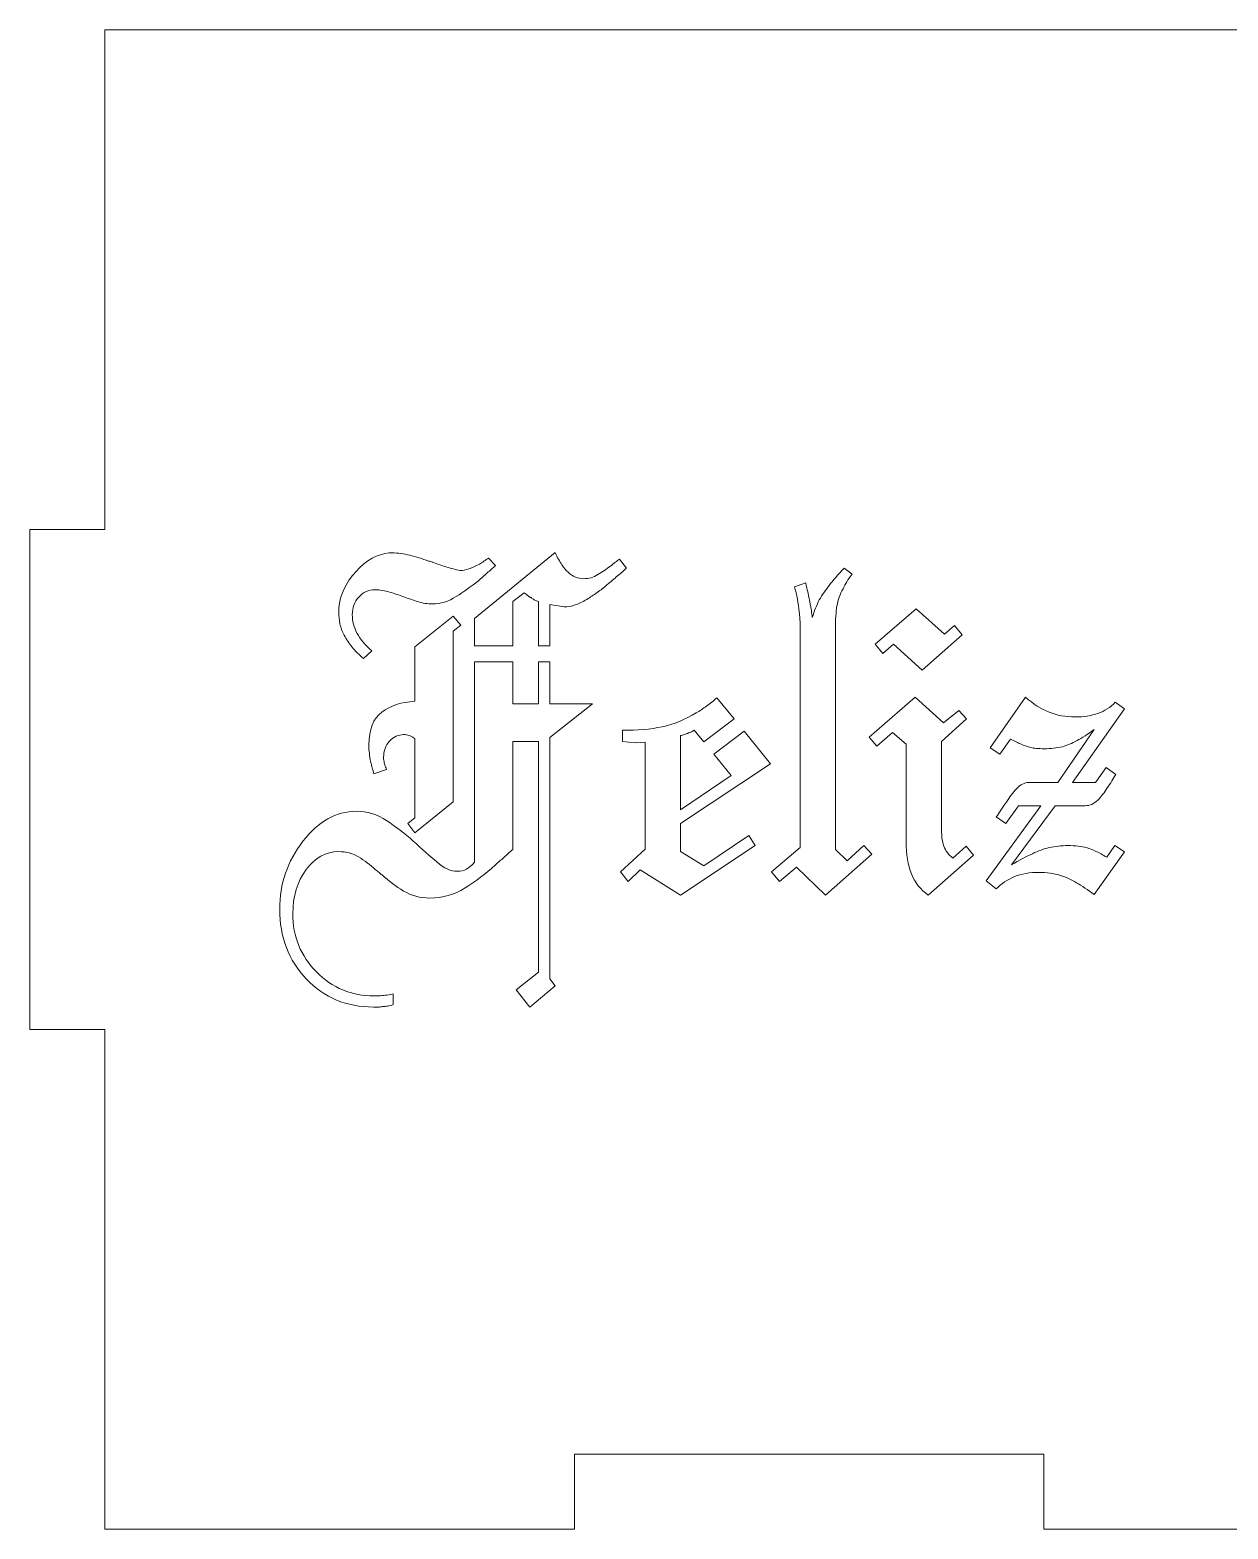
# Model space of a CAD drawing. Header units: centimetres. Extents: x -198 to 198, y -41 to 41.
# Drawn here: x -187.28 to -182.48, y -25.37 to -19.37 of the extents above; entities that cross this region are included whole.
import ezdxf

# ---------------------------------------------------------------- set-up
doc = ezdxf.new("R2010")
doc.units = ezdxf.units.CM
doc.header["$MEASUREMENT"] = 0
doc.layers.add('Camada 1', color=7, linetype='Continuous')

msp = doc.modelspace()

# ---------------------------------------------------------------- linework, layer by layer
at = {"layer": 'Camada 1', "color": 250, "lineweight": 9}
for points, knots in [([(-177.27542, -25.36808), (-177.27542, -25.36808), (-177.27542, -23.36808), (-177.27542, -23.36808), (-177.27542, -23.36808), (-177.27542, -23.36808), (-177.57542, -23.36808), (-177.57542, -23.36808), (-177.57542, -23.36808), (-177.57542, -23.36808), (-177.57542, -21.36808), (-177.57542, -21.36808), (-177.57542, -21.36808), (-177.57542, -21.36808), (-177.27542, -21.36808), (-177.27542, -21.36808), (-177.27542, -21.36808), (-177.27542, -21.36808), (-177.27542, -19.36808), (-177.27542, -19.36808), (-177.27542, -19.36808), (-177.27542, -19.36808), (-186.97542, -19.36808), (-186.97542, -19.36808), (-186.97542, -19.36808), (-186.97542, -19.36808), (-186.97542, -21.36808), (-186.97542, -21.36808), (-186.97542, -21.36808), (-186.97542, -21.36808), (-187.27542, -21.36808), (-187.27542, -21.36808), (-187.27542, -21.36808), (-187.27542, -21.36808), (-187.27542, -23.36808), (-187.27542, -23.36808), (-187.27542, -23.36808), (-187.27542, -23.36808), (-186.97542, -23.36808), (-186.97542, -23.36808), (-186.97542, -23.36808), (-186.97542, -23.36808), (-186.97542, -25.36808), (-186.97542, -25.36808), (-186.97542, -25.36808), (-186.97542, -25.36808), (-185.09542, -25.36808), (-185.09542, -25.36808), (-185.09542, -25.36808), (-185.09542, -25.36808), (-185.09542, -25.06808), (-185.09542, -25.06808), (-185.09542, -25.06808), (-185.09542, -25.06808), (-183.21542, -25.06808), (-183.21542, -25.06808), (-183.21542, -25.06808), (-183.21542, -25.06808), (-183.21542, -25.36808), (-183.21542, -25.36808), (-183.21542, -25.36808), (-183.21542, -25.36808), (-181.33542, -25.36808), (-181.33542, -25.36808), (-181.33542, -25.36808), (-181.33542, -25.36808), (-181.33542, -25.06808), (-181.33542, -25.06808), (-181.33542, -25.06808), (-181.33542, -25.06808), (-179.45542, -25.06808), (-179.45542, -25.06808), (-179.45542, -25.06808), (-179.45542, -25.06808), (-179.45542, -25.36808), (-179.45542, -25.36808), (-179.45542, -25.36808), (-179.45542, -25.36808), (-177.27542, -25.36808), (-177.27542, -25.36808)], [0, 0, 0, 0, 0.047619, 0.047619, 0.047619, 0.047619, 0.0952381, 0.0952381, 0.0952381, 0.0952381, 0.1428571, 0.1428571, 0.1428571, 0.1428571, 0.1904762, 0.1904762, 0.1904762, 0.1904762, 0.2380952, 0.2380952, 0.2380952, 0.2380952, 0.2857143, 0.2857143, 0.2857143, 0.2857143, 0.3333333, 0.3333333, 0.3333333, 0.3333333, 0.3809524, 0.3809524, 0.3809524, 0.3809524, 0.4285714, 0.4285714, 0.4285714, 0.4285714, 0.4761905, 0.4761905, 0.4761905, 0.4761905, 0.5238095, 0.5238095, 0.5238095, 0.5238095, 0.5714286, 0.5714286, 0.5714286, 0.5714286, 0.6190476, 0.6190476, 0.6190476, 0.6190476, 0.6666667, 0.6666667, 0.6666667, 0.6666667, 0.7142857, 0.7142857, 0.7142857, 0.7142857, 0.7619048, 0.7619048, 0.7619048, 0.7619048, 0.8095238, 0.8095238, 0.8095238, 0.8095238, 0.8571429, 0.8571429, 0.8571429, 0.8571429, 0.9047619, 0.9047619, 0.9047619, 0.9047619, 1, 1, 1, 1]), ([(-185.94018, -21.8834), (-185.95768, -21.86859), (-185.97283, -21.85344), (-185.98562, -21.83796), (-185.98562, -21.83796), (-185.9984, -21.82249), (-186.00884, -21.80666), (-186.01691, -21.79051), (-186.01691, -21.79051), (-186.02499, -21.77569), (-186.03071, -21.76055), (-186.03408, -21.74506), (-186.03408, -21.74506), (-186.03744, -21.72959), (-186.03913, -21.71377), (-186.03913, -21.69761), (-186.03913, -21.69761), (-186.03913, -21.69491), (-186.03913, -21.69222), (-186.03913, -21.68954), (-186.03913, -21.68954), (-186.03913, -21.68683), (-186.03913, -21.68414), (-186.03913, -21.68146), (-186.03913, -21.68146), (-186.03374, -21.62894), (-186.01051, -21.58014), (-185.96945, -21.53504), (-185.96945, -21.53504), (-185.92839, -21.48994), (-185.8843, -21.46536), (-185.83718, -21.46132), (-185.83718, -21.46132), (-185.83448, -21.46132), (-185.83214, -21.46132), (-185.83012, -21.46132), (-185.83012, -21.46132), (-185.8281, -21.46132), (-185.8264, -21.46132), (-185.82506, -21.46132), (-185.82506, -21.46132), (-185.80217, -21.46132), (-185.77862, -21.46436), (-185.75439, -21.47042), (-185.75439, -21.47042), (-185.73014, -21.47648), (-185.70525, -21.48422), (-185.67966, -21.49363), (-185.67966, -21.49363), (-185.67697, -21.49363), (-185.67394, -21.49431), (-185.67058, -21.49566), (-185.67058, -21.49566), (-185.66721, -21.49701), (-185.66351, -21.49835), (-185.65947, -21.49969), (-185.65947, -21.49969), (-185.64197, -21.50643), (-185.62412, -21.51249), (-185.60594, -21.51788), (-185.60594, -21.51788), (-185.58777, -21.52326), (-185.56994, -21.52797), (-185.55242, -21.53201), (-185.55242, -21.53201), (-185.543, -21.53201), (-185.53157, -21.52966), (-185.51809, -21.52494), (-185.51809, -21.52494), (-185.50464, -21.52022), (-185.4905, -21.51384), (-185.47569, -21.50577), (-185.47569, -21.50577), (-185.47031, -21.50306), (-185.46425, -21.49937), (-185.45751, -21.49465), (-185.45751, -21.49465), (-185.45078, -21.48994), (-185.44473, -21.48556), (-185.43934, -21.48152), (-185.43934, -21.48152), (-185.43934, -21.48152), (-185.41107, -21.51182), (-185.41107, -21.51182), (-185.41107, -21.51182), (-185.42184, -21.52124), (-185.43294, -21.531), (-185.44439, -21.5411), (-185.44439, -21.5411), (-185.45584, -21.55119), (-185.46761, -21.56163), (-185.47973, -21.5724), (-185.47973, -21.5724), (-185.508, -21.59529), (-185.53763, -21.61649), (-185.56859, -21.63601), (-185.56859, -21.63601), (-185.59955, -21.65553), (-185.63119, -21.66529), (-185.66351, -21.66529), (-185.66351, -21.66529), (-185.6837, -21.66529), (-185.70323, -21.66226), (-185.72207, -21.65621), (-185.72207, -21.65621), (-185.74091, -21.65015), (-185.75976, -21.64376), (-185.77862, -21.63702), (-185.77862, -21.63702), (-185.79747, -21.6303), (-185.81631, -21.6239), (-185.83516, -21.61784), (-185.83516, -21.61784), (-185.85401, -21.61178), (-185.87353, -21.60875), (-185.89372, -21.60875), (-185.89372, -21.60875), (-185.9193, -21.60875), (-185.94085, -21.6185), (-185.95835, -21.63804), (-185.95835, -21.63804), (-185.97585, -21.65755), (-185.9846, -21.68078), (-185.9846, -21.70771), (-185.9846, -21.70771), (-185.9846, -21.73464), (-185.97821, -21.75988), (-185.96542, -21.78344), (-185.96542, -21.78344), (-185.95263, -21.807), (-185.93277, -21.83022), (-185.90585, -21.85311), (-185.90585, -21.85311), (-185.90585, -21.85311), (-185.94018, -21.8834), (-185.94018, -21.8834)], [0, 0, 0, 0, 0.0285714, 0.0285714, 0.0285714, 0.0285714, 0.0571429, 0.0571429, 0.0571429, 0.0571429, 0.0857143, 0.0857143, 0.0857143, 0.0857143, 0.1142857, 0.1142857, 0.1142857, 0.1142857, 0.1428571, 0.1428571, 0.1428571, 0.1428571, 0.1714286, 0.1714286, 0.1714286, 0.1714286, 0.2, 0.2, 0.2, 0.2, 0.2285714, 0.2285714, 0.2285714, 0.2285714, 0.2571429, 0.2571429, 0.2571429, 0.2571429, 0.2857143, 0.2857143, 0.2857143, 0.2857143, 0.3142857, 0.3142857, 0.3142857, 0.3142857, 0.3428571, 0.3428571, 0.3428571, 0.3428571, 0.3714286, 0.3714286, 0.3714286, 0.3714286, 0.4, 0.4, 0.4, 0.4, 0.4285714, 0.4285714, 0.4285714, 0.4285714, 0.4571429, 0.4571429, 0.4571429, 0.4571429, 0.4857143, 0.4857143, 0.4857143, 0.4857143, 0.5142857, 0.5142857, 0.5142857, 0.5142857, 0.5428571, 0.5428571, 0.5428571, 0.5428571, 0.5714286, 0.5714286, 0.5714286, 0.5714286, 0.6, 0.6, 0.6, 0.6, 0.6285714, 0.6285714, 0.6285714, 0.6285714, 0.6571429, 0.6571429, 0.6571429, 0.6571429, 0.6857143, 0.6857143, 0.6857143, 0.6857143, 0.7142857, 0.7142857, 0.7142857, 0.7142857, 0.7428571, 0.7428571, 0.7428571, 0.7428571, 0.7714286, 0.7714286, 0.7714286, 0.7714286, 0.8, 0.8, 0.8, 0.8, 0.8285714, 0.8285714, 0.8285714, 0.8285714, 0.8571429, 0.8571429, 0.8571429, 0.8571429, 0.8857143, 0.8857143, 0.8857143, 0.8857143, 0.9142857, 0.9142857, 0.9142857, 0.9142857, 0.9428571, 0.9428571, 0.9428571, 0.9428571, 1, 1, 1, 1]), ([(-185.49589, -21.83331), (-185.49589, -21.83331), (-185.49589, -21.72387), (-185.49589, -21.72387), (-185.49589, -21.72387), (-185.49589, -21.72387), (-185.17277, -21.45931), (-185.17277, -21.45931), (-185.17277, -21.45931), (-185.16334, -21.4795), (-185.15425, -21.496), (-185.14551, -21.50879), (-185.14551, -21.50879), (-185.13675, -21.52158), (-185.12834, -21.53134), (-185.12026, -21.53807), (-185.12026, -21.53807), (-185.11083, -21.5475), (-185.10107, -21.55423), (-185.09097, -21.55826), (-185.09097, -21.55826), (-185.08087, -21.5623), (-185.06978, -21.56432), (-185.05764, -21.56432), (-185.05764, -21.56432), (-185.03745, -21.56432), (-185.01862, -21.55894), (-185.00111, -21.54817), (-185.00111, -21.54817), (-184.98361, -21.5374), (-184.96677, -21.52595), (-184.95062, -21.51384), (-184.95062, -21.51384), (-184.94389, -21.50845), (-184.93749, -21.50341), (-184.93143, -21.49869), (-184.93143, -21.49869), (-184.92538, -21.49397), (-184.91966, -21.4896), (-184.91427, -21.48556), (-184.91427, -21.48556), (-184.91427, -21.48556), (-184.88599, -21.52192), (-184.88599, -21.52192), (-184.88599, -21.52192), (-184.89676, -21.53134), (-184.90888, -21.54177), (-184.92235, -21.55321), (-184.92235, -21.55321), (-184.93581, -21.56466), (-184.94995, -21.57644), (-184.96475, -21.58856), (-184.96475, -21.58856), (-184.97688, -21.59933), (-184.99001, -21.60976), (-185.00414, -21.61986), (-185.00414, -21.61986), (-185.01828, -21.62996), (-185.03207, -21.63904), (-185.04553, -21.64712), (-185.04553, -21.64712), (-185.0617, -21.65655), (-185.07718, -21.66395), (-185.09199, -21.66933), (-185.09199, -21.66933), (-185.10678, -21.67472), (-185.1216, -21.67742), (-185.13641, -21.67742), (-185.13641, -21.67742), (-185.13641, -21.67742), (-185.19296, -21.66731), (-185.19296, -21.66731), (-185.19296, -21.66731), (-185.19296, -21.66731), (-185.19296, -21.83331), (-185.19296, -21.83331), (-185.19296, -21.83331), (-185.19296, -21.83331), (-185.23941, -21.83331), (-185.23941, -21.83331), (-185.23941, -21.83331), (-185.23941, -21.83331), (-185.23941, -21.65519), (-185.23941, -21.65519), (-185.23941, -21.65519), (-185.24479, -21.65385), (-185.24951, -21.65217), (-185.25355, -21.65015), (-185.25355, -21.65015), (-185.25759, -21.64813), (-185.26163, -21.64577), (-185.26566, -21.64308), (-185.26566, -21.64308), (-185.26701, -21.64173), (-185.26803, -21.64072), (-185.26869, -21.64005), (-185.26869, -21.64005), (-185.26937, -21.63938), (-185.27037, -21.63904), (-185.27172, -21.63904), (-185.27172, -21.63904), (-185.27576, -21.63635), (-185.27946, -21.63366), (-185.28282, -21.63096), (-185.28282, -21.63096), (-185.2862, -21.62828), (-185.29058, -21.6249), (-185.29596, -21.62086), (-185.29596, -21.62086), (-185.29596, -21.62086), (-185.3424, -21.65519), (-185.3424, -21.65519), (-185.3424, -21.65519), (-185.3424, -21.65519), (-185.3424, -21.83331), (-185.3424, -21.83331), (-185.3424, -21.83331), (-185.3424, -21.83331), (-185.49589, -21.83331), (-185.49589, -21.83331)], [0, 0, 0, 0, 0.0322581, 0.0322581, 0.0322581, 0.0322581, 0.0645161, 0.0645161, 0.0645161, 0.0645161, 0.0967742, 0.0967742, 0.0967742, 0.0967742, 0.1290323, 0.1290323, 0.1290323, 0.1290323, 0.1612903, 0.1612903, 0.1612903, 0.1612903, 0.1935484, 0.1935484, 0.1935484, 0.1935484, 0.2258065, 0.2258065, 0.2258065, 0.2258065, 0.2580645, 0.2580645, 0.2580645, 0.2580645, 0.2903226, 0.2903226, 0.2903226, 0.2903226, 0.3225806, 0.3225806, 0.3225806, 0.3225806, 0.3548387, 0.3548387, 0.3548387, 0.3548387, 0.3870968, 0.3870968, 0.3870968, 0.3870968, 0.4193548, 0.4193548, 0.4193548, 0.4193548, 0.4516129, 0.4516129, 0.4516129, 0.4516129, 0.483871, 0.483871, 0.483871, 0.483871, 0.516129, 0.516129, 0.516129, 0.516129, 0.5483871, 0.5483871, 0.5483871, 0.5483871, 0.5806452, 0.5806452, 0.5806452, 0.5806452, 0.6129032, 0.6129032, 0.6129032, 0.6129032, 0.6451613, 0.6451613, 0.6451613, 0.6451613, 0.6774194, 0.6774194, 0.6774194, 0.6774194, 0.7096774, 0.7096774, 0.7096774, 0.7096774, 0.7419355, 0.7419355, 0.7419355, 0.7419355, 0.7741935, 0.7741935, 0.7741935, 0.7741935, 0.8064516, 0.8064516, 0.8064516, 0.8064516, 0.8387097, 0.8387097, 0.8387097, 0.8387097, 0.8709677, 0.8709677, 0.8709677, 0.8709677, 0.9032258, 0.9032258, 0.9032258, 0.9032258, 0.9354839, 0.9354839, 0.9354839, 0.9354839, 1, 1, 1, 1]), ([(-184.27409, -22.77602), (-184.27409, -22.77602), (-184.3064, -22.73765), (-184.3064, -22.73765), (-184.3064, -22.73765), (-184.3064, -22.73765), (-184.19129, -22.64071), (-184.19129, -22.64071), (-184.19129, -22.64071), (-184.19129, -22.64071), (-184.19129, -21.74607), (-184.19129, -21.74607), (-184.19129, -21.74607), (-184.19129, -21.73935), (-184.19163, -21.73161), (-184.1923, -21.72285), (-184.1923, -21.72285), (-184.19298, -21.71411), (-184.19398, -21.70569), (-184.19532, -21.69761), (-184.19532, -21.69761), (-184.19667, -21.68011), (-184.19904, -21.66295), (-184.20239, -21.64611), (-184.20239, -21.64611), (-184.20576, -21.62928), (-184.20947, -21.61279), (-184.21351, -21.59664), (-184.21351, -21.59664), (-184.21351, -21.59664), (-184.16907, -21.58048), (-184.16907, -21.58048), (-184.16907, -21.58048), (-184.16639, -21.59529), (-184.16369, -21.60741), (-184.16099, -21.61683), (-184.16099, -21.61683), (-184.15831, -21.62626), (-184.15629, -21.63567), (-184.15493, -21.64509), (-184.15493, -21.64509), (-184.15359, -21.64914), (-184.15257, -21.65385), (-184.15191, -21.65923), (-184.15191, -21.65923), (-184.15124, -21.66463), (-184.15023, -21.67001), (-184.14888, -21.6754), (-184.14888, -21.6754), (-184.14754, -21.68212), (-184.14652, -21.68886), (-184.14585, -21.69559), (-184.14585, -21.69559), (-184.14517, -21.70231), (-184.14416, -21.71039), (-184.14282, -21.71983), (-184.14282, -21.71983), (-184.13878, -21.70635), (-184.1344, -21.6939), (-184.1297, -21.68246), (-184.1297, -21.68246), (-184.12498, -21.67102), (-184.11993, -21.65991), (-184.11455, -21.64914), (-184.11455, -21.64914), (-184.10377, -21.6303), (-184.09066, -21.6111), (-184.07516, -21.59159), (-184.07516, -21.59159), (-184.05969, -21.57207), (-184.03984, -21.54883), (-184.01559, -21.52192), (-184.01559, -21.52192), (-184.01559, -21.52192), (-183.98328, -21.54615), (-183.98328, -21.54615), (-183.98328, -21.54615), (-183.99136, -21.55691), (-183.99843, -21.56702), (-184.00448, -21.57644), (-184.00448, -21.57644), (-184.01054, -21.58586), (-184.01559, -21.59529), (-184.01962, -21.60471), (-184.01962, -21.60471), (-184.03174, -21.62626), (-184.03984, -21.64914), (-184.04387, -21.67338), (-184.04387, -21.67338), (-184.04791, -21.69761), (-184.04993, -21.7279), (-184.04993, -21.76426), (-184.04993, -21.76426), (-184.04993, -21.76426), (-184.04993, -22.64879), (-184.04993, -22.64879), (-184.04993, -22.64879), (-184.04993, -22.64879), (-184.00347, -22.69322), (-184.00347, -22.69322), (-184.00347, -22.69322), (-184.00347, -22.69322), (-183.93683, -22.63263), (-183.93683, -22.63263), (-183.93683, -22.63263), (-183.93683, -22.63263), (-183.90453, -22.66696), (-183.90453, -22.66696), (-183.90453, -22.66696), (-183.90453, -22.66696), (-184.09032, -22.83054), (-184.09032, -22.83054), (-184.09032, -22.83054), (-184.09032, -22.83054), (-184.20544, -22.71947), (-184.20544, -22.71947), (-184.20544, -22.71947), (-184.20544, -22.71947), (-184.27409, -22.77602), (-184.27409, -22.77602)], [0, 0, 0, 0, 0.0322581, 0.0322581, 0.0322581, 0.0322581, 0.0645161, 0.0645161, 0.0645161, 0.0645161, 0.0967742, 0.0967742, 0.0967742, 0.0967742, 0.1290323, 0.1290323, 0.1290323, 0.1290323, 0.1612903, 0.1612903, 0.1612903, 0.1612903, 0.1935484, 0.1935484, 0.1935484, 0.1935484, 0.2258065, 0.2258065, 0.2258065, 0.2258065, 0.2580645, 0.2580645, 0.2580645, 0.2580645, 0.2903226, 0.2903226, 0.2903226, 0.2903226, 0.3225806, 0.3225806, 0.3225806, 0.3225806, 0.3548387, 0.3548387, 0.3548387, 0.3548387, 0.3870968, 0.3870968, 0.3870968, 0.3870968, 0.4193548, 0.4193548, 0.4193548, 0.4193548, 0.4516129, 0.4516129, 0.4516129, 0.4516129, 0.483871, 0.483871, 0.483871, 0.483871, 0.516129, 0.516129, 0.516129, 0.516129, 0.5483871, 0.5483871, 0.5483871, 0.5483871, 0.5806452, 0.5806452, 0.5806452, 0.5806452, 0.6129032, 0.6129032, 0.6129032, 0.6129032, 0.6451613, 0.6451613, 0.6451613, 0.6451613, 0.6774194, 0.6774194, 0.6774194, 0.6774194, 0.7096774, 0.7096774, 0.7096774, 0.7096774, 0.7419355, 0.7419355, 0.7419355, 0.7419355, 0.7741935, 0.7741935, 0.7741935, 0.7741935, 0.8064516, 0.8064516, 0.8064516, 0.8064516, 0.8387097, 0.8387097, 0.8387097, 0.8387097, 0.8709677, 0.8709677, 0.8709677, 0.8709677, 0.9032258, 0.9032258, 0.9032258, 0.9032258, 0.9354839, 0.9354839, 0.9354839, 0.9354839, 1, 1, 1, 1]), ([(-185.76247, -22.54378), (-185.76247, -22.54378), (-185.73419, -22.52157), (-185.73419, -22.52157), (-185.73419, -22.52157), (-185.73419, -22.52157), (-185.73419, -22.20451), (-185.73419, -22.20451), (-185.73419, -22.20451), (-185.73823, -22.20181), (-185.74193, -22.19945), (-185.74529, -22.19743), (-185.74529, -22.19743), (-185.74865, -22.19541), (-185.75237, -22.19373), (-185.75641, -22.19239), (-185.75641, -22.19239), (-185.76044, -22.19103), (-185.76414, -22.19003), (-185.7675, -22.18935), (-185.7675, -22.18935), (-185.77088, -22.18868), (-185.77458, -22.18835), (-185.77862, -22.18835), (-185.77862, -22.18835), (-185.80015, -22.18835), (-185.819, -22.19709), (-185.83516, -22.2146), (-185.83516, -22.2146), (-185.85131, -22.2321), (-185.85939, -22.25365), (-185.85939, -22.27923), (-185.85939, -22.27923), (-185.85939, -22.28192), (-185.85939, -22.28461), (-185.85939, -22.2873), (-185.85939, -22.2873), (-185.85939, -22.28999), (-185.85873, -22.2927), (-185.85737, -22.29538), (-185.85737, -22.29538), (-185.85737, -22.29942), (-185.85637, -22.30413), (-185.85435, -22.30952), (-185.85435, -22.30952), (-185.85233, -22.3149), (-185.84997, -22.32096), (-185.84728, -22.32769), (-185.84728, -22.32769), (-185.84728, -22.32769), (-185.89776, -22.34587), (-185.89776, -22.34587), (-185.89776, -22.34587), (-185.90315, -22.32837), (-185.90753, -22.31289), (-185.9109, -22.29942), (-185.9109, -22.29942), (-185.91426, -22.28596), (-185.91595, -22.27317), (-185.91595, -22.26105), (-185.91595, -22.26105), (-185.91729, -22.25567), (-185.91797, -22.25027), (-185.91797, -22.24489), (-185.91797, -22.24489), (-185.91797, -22.23951), (-185.91797, -22.23412), (-185.91797, -22.22874), (-185.91797, -22.22874), (-185.91797, -22.16814), (-185.90079, -22.12474), (-185.86647, -22.09848), (-185.86647, -22.09848), (-185.83214, -22.07222), (-185.78804, -22.05775), (-185.73419, -22.05506), (-185.73419, -22.05506), (-185.73419, -22.05506), (-185.73419, -21.83694), (-185.73419, -21.83694), (-185.73419, -21.83694), (-185.73419, -21.83694), (-185.58071, -21.71377), (-185.58071, -21.71377), (-185.58071, -21.71377), (-185.58071, -21.71377), (-185.5504, -21.75011), (-185.5504, -21.75011), (-185.5504, -21.75011), (-185.5504, -21.75011), (-185.58071, -21.77435), (-185.58071, -21.77435), (-185.58071, -21.77435), (-185.58071, -21.77435), (-185.58071, -22.45694), (-185.58071, -22.45694), (-185.58071, -22.45694), (-185.58071, -22.45694), (-185.73419, -22.58215), (-185.73419, -22.58215), (-185.73419, -22.58215), (-185.73419, -22.58215), (-185.76247, -22.54378), (-185.76247, -22.54378)], [0, 0, 0, 0, 0.037037, 0.037037, 0.037037, 0.037037, 0.0740741, 0.0740741, 0.0740741, 0.0740741, 0.1111111, 0.1111111, 0.1111111, 0.1111111, 0.1481481, 0.1481481, 0.1481481, 0.1481481, 0.1851852, 0.1851852, 0.1851852, 0.1851852, 0.2222222, 0.2222222, 0.2222222, 0.2222222, 0.2592593, 0.2592593, 0.2592593, 0.2592593, 0.2962963, 0.2962963, 0.2962963, 0.2962963, 0.3333333, 0.3333333, 0.3333333, 0.3333333, 0.3703704, 0.3703704, 0.3703704, 0.3703704, 0.4074074, 0.4074074, 0.4074074, 0.4074074, 0.4444444, 0.4444444, 0.4444444, 0.4444444, 0.4814815, 0.4814815, 0.4814815, 0.4814815, 0.5185185, 0.5185185, 0.5185185, 0.5185185, 0.5555556, 0.5555556, 0.5555556, 0.5555556, 0.5925926, 0.5925926, 0.5925926, 0.5925926, 0.6296296, 0.6296296, 0.6296296, 0.6296296, 0.6666667, 0.6666667, 0.6666667, 0.6666667, 0.7037037, 0.7037037, 0.7037037, 0.7037037, 0.7407407, 0.7407407, 0.7407407, 0.7407407, 0.7777778, 0.7777778, 0.7777778, 0.7777778, 0.8148148, 0.8148148, 0.8148148, 0.8148148, 0.8518519, 0.8518519, 0.8518519, 0.8518519, 0.8888889, 0.8888889, 0.8888889, 0.8888889, 0.9259259, 0.9259259, 0.9259259, 0.9259259, 1, 1, 1, 1]), ([(-183.70258, -21.92985), (-183.70258, -21.92985), (-183.81768, -21.82685), (-183.81768, -21.82685), (-183.81768, -21.82685), (-183.81768, -21.82685), (-183.86008, -21.86321), (-183.86008, -21.86321), (-183.86008, -21.86321), (-183.86008, -21.86321), (-183.89039, -21.82685), (-183.89039, -21.82685), (-183.89039, -21.82685), (-183.89039, -21.82685), (-183.72681, -21.6855), (-183.72681, -21.6855), (-183.72681, -21.6855), (-183.72681, -21.6855), (-183.61371, -21.78647), (-183.61371, -21.78647), (-183.61371, -21.78647), (-183.61371, -21.78647), (-183.57333, -21.75213), (-183.57333, -21.75213), (-183.57333, -21.75213), (-183.57333, -21.75213), (-183.54303, -21.78848), (-183.54303, -21.78848), (-183.54303, -21.78848), (-183.54303, -21.78848), (-183.70258, -21.92985), (-183.70258, -21.92985)], [0, 0, 0, 0, 0.1111111, 0.1111111, 0.1111111, 0.1111111, 0.2222222, 0.2222222, 0.2222222, 0.2222222, 0.3333333, 0.3333333, 0.3333333, 0.3333333, 0.4444444, 0.4444444, 0.4444444, 0.4444444, 0.5555556, 0.5555556, 0.5555556, 0.5555556, 0.6666667, 0.6666667, 0.6666667, 0.6666667, 0.7777778, 0.7777778, 0.7777778, 0.7777778, 1, 1, 1, 1]), ([(-185.82103, -23.26877), (-185.8291, -23.27147), (-185.8365, -23.27349), (-185.84324, -23.27484), (-185.84324, -23.27484), (-185.84997, -23.27618), (-185.85671, -23.27686), (-185.86343, -23.27686), (-185.86343, -23.27686), (-185.86882, -23.2782), (-185.87454, -23.27888), (-185.8806, -23.27888), (-185.8806, -23.27888), (-185.88666, -23.27888), (-185.89306, -23.27888), (-185.89978, -23.27888), (-185.89978, -23.27888), (-186.00749, -23.27888), (-186.09702, -23.24151), (-186.16838, -23.16679), (-186.16838, -23.16679), (-186.23973, -23.09206), (-186.27542, -22.99884), (-186.27542, -22.88709), (-186.27542, -22.88709), (-186.27542, -22.78612), (-186.24445, -22.69557), (-186.18252, -22.61547), (-186.18252, -22.61547), (-186.12057, -22.53536), (-186.04922, -22.49531), (-185.96845, -22.49531), (-185.96845, -22.49531), (-185.92536, -22.49531), (-185.88498, -22.50776), (-185.84728, -22.53267), (-185.84728, -22.53267), (-185.80959, -22.55757), (-185.7739, -22.58484), (-185.74025, -22.61446), (-185.74025, -22.61446), (-185.70659, -22.64543), (-185.67528, -22.67336), (-185.64634, -22.69827), (-185.64634, -22.69827), (-185.6174, -22.72318), (-185.59013, -22.73563), (-185.56454, -22.73563), (-185.56454, -22.73563), (-185.55108, -22.73563), (-185.53863, -22.7326), (-185.52719, -22.72654), (-185.52719, -22.72654), (-185.51574, -22.72048), (-185.5053, -22.7114), (-185.49589, -22.69928), (-185.49589, -22.69928), (-185.49589, -22.69928), (-185.49589, -21.89708), (-185.49589, -21.89708), (-185.49589, -21.89708), (-185.49589, -21.89708), (-185.3424, -21.89708), (-185.3424, -21.89708), (-185.3424, -21.89708), (-185.3424, -21.89708), (-185.3424, -22.06515), (-185.3424, -22.06515), (-185.3424, -22.06515), (-185.3424, -22.06515), (-185.23941, -22.06515), (-185.23941, -22.06515), (-185.23941, -22.06515), (-185.23941, -22.06515), (-185.23941, -21.89708), (-185.23941, -21.89708), (-185.23941, -21.89708), (-185.23941, -21.89708), (-185.19296, -21.89708), (-185.19296, -21.89708), (-185.19296, -21.89708), (-185.19296, -21.89708), (-185.19296, -22.06515), (-185.19296, -22.06515), (-185.19296, -22.06515), (-185.19296, -22.06515), (-185.02332, -22.06515), (-185.02332, -22.06515), (-185.02332, -22.06515), (-185.02332, -22.06515), (-185.19296, -22.20047), (-185.19296, -22.20047), (-185.19296, -22.20047), (-185.19296, -22.20047), (-185.19296, -23.16577), (-185.19296, -23.16577), (-185.19296, -23.16577), (-185.19296, -23.16577), (-185.17277, -23.19406), (-185.17277, -23.19406), (-185.17277, -23.19406), (-185.17277, -23.19406), (-185.27374, -23.27888), (-185.27374, -23.27888), (-185.27374, -23.27888), (-185.27374, -23.27888), (-185.32827, -23.21022), (-185.32827, -23.21022), (-185.32827, -23.21022), (-185.32827, -23.21022), (-185.23941, -23.13952), (-185.23941, -23.13952), (-185.23941, -23.13952), (-185.23941, -23.13952), (-185.23941, -22.21662), (-185.23941, -22.21662), (-185.23941, -22.21662), (-185.23941, -22.21662), (-185.3424, -22.21662), (-185.3424, -22.21662), (-185.3424, -22.21662), (-185.3424, -22.21662), (-185.3424, -22.64879), (-185.3424, -22.64879), (-185.3424, -22.64879), (-185.35452, -22.65956), (-185.36629, -22.66999), (-185.37775, -22.6801), (-185.37775, -22.6801), (-185.38918, -22.69019), (-185.40097, -22.70062), (-185.41309, -22.7114), (-185.41309, -22.7114), (-185.45078, -22.74505), (-185.49084, -22.77534), (-185.53325, -22.80227), (-185.53325, -22.80227), (-185.57565, -22.8292), (-185.62244, -22.84265), (-185.6736, -22.84265), (-185.6736, -22.84265), (-185.71399, -22.84265), (-185.74933, -22.83324), (-185.77962, -22.81439), (-185.77962, -22.81439), (-185.80991, -22.79555), (-185.83852, -22.774), (-185.86545, -22.74976), (-185.86545, -22.74976), (-185.86948, -22.74707), (-185.87353, -22.74404), (-185.87756, -22.74067), (-185.87756, -22.74067), (-185.8816, -22.73732), (-185.88632, -22.73361), (-185.8917, -22.72957), (-185.8917, -22.72957), (-185.91325, -22.70938), (-185.9358, -22.69221), (-185.95936, -22.67807), (-185.95936, -22.67807), (-185.98292, -22.66394), (-186.00951, -22.65686), (-186.03913, -22.65686), (-186.03913, -22.65686), (-186.09029, -22.65686), (-186.13371, -22.68077), (-186.16939, -22.72856), (-186.16939, -22.72856), (-186.20507, -22.77635), (-186.2229, -22.83526), (-186.2229, -22.90526), (-186.2229, -22.90526), (-186.2229, -22.99682), (-186.19127, -23.07457), (-186.12799, -23.13852), (-186.12799, -23.13852), (-186.06471, -23.20246), (-185.98797, -23.23445), (-185.89776, -23.23445), (-185.89776, -23.23445), (-185.89507, -23.23445), (-185.89204, -23.23445), (-185.88868, -23.23445), (-185.88868, -23.23445), (-185.88532, -23.23445), (-185.88228, -23.23445), (-185.87959, -23.23445), (-185.87959, -23.23445), (-185.87151, -23.23309), (-185.86277, -23.23208), (-185.85333, -23.23141), (-185.85333, -23.23141), (-185.84391, -23.23074), (-185.83314, -23.22905), (-185.82103, -23.22637), (-185.82103, -23.22637), (-185.82103, -23.22637), (-185.82103, -23.26877), (-185.82103, -23.26877)], [0, 0, 0, 0, 0.0196078, 0.0196078, 0.0196078, 0.0196078, 0.0392157, 0.0392157, 0.0392157, 0.0392157, 0.0588235, 0.0588235, 0.0588235, 0.0588235, 0.0784314, 0.0784314, 0.0784314, 0.0784314, 0.0980392, 0.0980392, 0.0980392, 0.0980392, 0.1176471, 0.1176471, 0.1176471, 0.1176471, 0.1372549, 0.1372549, 0.1372549, 0.1372549, 0.1568627, 0.1568627, 0.1568627, 0.1568627, 0.1764706, 0.1764706, 0.1764706, 0.1764706, 0.1960784, 0.1960784, 0.1960784, 0.1960784, 0.2156863, 0.2156863, 0.2156863, 0.2156863, 0.2352941, 0.2352941, 0.2352941, 0.2352941, 0.254902, 0.254902, 0.254902, 0.254902, 0.2745098, 0.2745098, 0.2745098, 0.2745098, 0.2941176, 0.2941176, 0.2941176, 0.2941176, 0.3137255, 0.3137255, 0.3137255, 0.3137255, 0.3333333, 0.3333333, 0.3333333, 0.3333333, 0.3529412, 0.3529412, 0.3529412, 0.3529412, 0.372549, 0.372549, 0.372549, 0.372549, 0.3921569, 0.3921569, 0.3921569, 0.3921569, 0.4117647, 0.4117647, 0.4117647, 0.4117647, 0.4313725, 0.4313725, 0.4313725, 0.4313725, 0.4509804, 0.4509804, 0.4509804, 0.4509804, 0.4705882, 0.4705882, 0.4705882, 0.4705882, 0.4901961, 0.4901961, 0.4901961, 0.4901961, 0.5098039, 0.5098039, 0.5098039, 0.5098039, 0.5294118, 0.5294118, 0.5294118, 0.5294118, 0.5490196, 0.5490196, 0.5490196, 0.5490196, 0.5686275, 0.5686275, 0.5686275, 0.5686275, 0.5882353, 0.5882353, 0.5882353, 0.5882353, 0.6078431, 0.6078431, 0.6078431, 0.6078431, 0.627451, 0.627451, 0.627451, 0.627451, 0.6470588, 0.6470588, 0.6470588, 0.6470588, 0.6666667, 0.6666667, 0.6666667, 0.6666667, 0.6862745, 0.6862745, 0.6862745, 0.6862745, 0.7058824, 0.7058824, 0.7058824, 0.7058824, 0.7254902, 0.7254902, 0.7254902, 0.7254902, 0.745098, 0.745098, 0.745098, 0.745098, 0.7647059, 0.7647059, 0.7647059, 0.7647059, 0.7843137, 0.7843137, 0.7843137, 0.7843137, 0.8039216, 0.8039216, 0.8039216, 0.8039216, 0.8235294, 0.8235294, 0.8235294, 0.8235294, 0.8431373, 0.8431373, 0.8431373, 0.8431373, 0.8627451, 0.8627451, 0.8627451, 0.8627451, 0.8823529, 0.8823529, 0.8823529, 0.8823529, 0.9019608, 0.9019608, 0.9019608, 0.9019608, 0.9215686, 0.9215686, 0.9215686, 0.9215686, 0.9411765, 0.9411765, 0.9411765, 0.9411765, 0.9607843, 0.9607843, 0.9607843, 0.9607843, 1, 1, 1, 1]), ([(-184.87993, -22.77602), (-184.87993, -22.77602), (-184.91022, -22.73765), (-184.91022, -22.73765), (-184.91022, -22.73765), (-184.91022, -22.73765), (-184.81127, -22.64677), (-184.81127, -22.64677), (-184.81127, -22.64677), (-184.81127, -22.64677), (-184.81127, -22.21864), (-184.81127, -22.21864), (-184.81127, -22.21864), (-184.81127, -22.21864), (-184.85166, -22.22066), (-184.85166, -22.22066), (-184.85166, -22.22066), (-184.85166, -22.22066), (-184.90214, -22.21662), (-184.90214, -22.21662), (-184.90214, -22.21662), (-184.90214, -22.21662), (-184.90214, -22.17016), (-184.90214, -22.17016), (-184.90214, -22.17016), (-184.8429, -22.17152), (-184.79006, -22.16714), (-184.74362, -22.15704), (-184.74362, -22.15704), (-184.69717, -22.14695), (-184.65173, -22.12843), (-184.6073, -22.10151), (-184.6073, -22.10151), (-184.59383, -22.09343), (-184.58004, -22.08434), (-184.5659, -22.07424), (-184.5659, -22.07424), (-184.55177, -22.06414), (-184.53797, -22.05304), (-184.5245, -22.04093), (-184.5245, -22.04093), (-184.5245, -22.04093), (-184.45608, -22.12549), (-184.45608, -22.12549), (-184.45608, -22.12549), (-184.45608, -22.12549), (-184.57709, -22.21737), (-184.57709, -22.21737), (-184.57709, -22.21737), (-184.57709, -22.21737), (-184.61538, -22.17016), (-184.61538, -22.17016), (-184.61538, -22.17016), (-184.62076, -22.1742), (-184.62548, -22.1769), (-184.62952, -22.17826), (-184.62952, -22.17826), (-184.63356, -22.17959), (-184.63692, -22.18094), (-184.63961, -22.18229), (-184.63961, -22.18229), (-184.64095, -22.18229), (-184.64198, -22.18262), (-184.64264, -22.1833), (-184.64264, -22.1833), (-184.64332, -22.18397), (-184.64433, -22.18431), (-184.64567, -22.18431), (-184.64567, -22.18431), (-184.64837, -22.18565), (-184.65173, -22.187), (-184.65577, -22.18835), (-184.65577, -22.18835), (-184.65981, -22.18969), (-184.66452, -22.19103), (-184.66991, -22.19239), (-184.66991, -22.19239), (-184.66991, -22.19239), (-184.66991, -22.48925), (-184.66991, -22.48925), (-184.66991, -22.48925), (-184.66991, -22.48925), (-184.46796, -22.35193), (-184.46796, -22.35193), (-184.46796, -22.35193), (-184.46796, -22.35193), (-184.53691, -22.26691), (-184.53691, -22.26691), (-184.53691, -22.26691), (-184.53691, -22.26691), (-184.41595, -22.17507), (-184.41595, -22.17507), (-184.41595, -22.17507), (-184.41595, -22.17507), (-184.31043, -22.30548), (-184.31043, -22.30548), (-184.31043, -22.30548), (-184.31043, -22.30548), (-184.66991, -22.54378), (-184.66991, -22.54378), (-184.66991, -22.54378), (-184.66991, -22.54378), (-184.66991, -22.65686), (-184.66991, -22.65686), (-184.66991, -22.65686), (-184.66991, -22.65686), (-184.577, -22.71342), (-184.577, -22.71342), (-184.577, -22.71342), (-184.577, -22.71342), (-184.39726, -22.59224), (-184.39726, -22.59224), (-184.39726, -22.59224), (-184.39726, -22.59224), (-184.37101, -22.63263), (-184.37101, -22.63263), (-184.37101, -22.63263), (-184.37101, -22.63263), (-184.66991, -22.83054), (-184.66991, -22.83054), (-184.66991, -22.83054), (-184.66991, -22.83054), (-184.83147, -22.72957), (-184.83147, -22.72957), (-184.83147, -22.72957), (-184.83147, -22.72957), (-184.87993, -22.77602), (-184.87993, -22.77602)], [0, 0, 0, 0, 0.030303, 0.030303, 0.030303, 0.030303, 0.0606061, 0.0606061, 0.0606061, 0.0606061, 0.0909091, 0.0909091, 0.0909091, 0.0909091, 0.1212121, 0.1212121, 0.1212121, 0.1212121, 0.1515152, 0.1515152, 0.1515152, 0.1515152, 0.1818182, 0.1818182, 0.1818182, 0.1818182, 0.2121212, 0.2121212, 0.2121212, 0.2121212, 0.2424242, 0.2424242, 0.2424242, 0.2424242, 0.2727273, 0.2727273, 0.2727273, 0.2727273, 0.3030303, 0.3030303, 0.3030303, 0.3030303, 0.3333333, 0.3333333, 0.3333333, 0.3333333, 0.3636364, 0.3636364, 0.3636364, 0.3636364, 0.3939394, 0.3939394, 0.3939394, 0.3939394, 0.4242424, 0.4242424, 0.4242424, 0.4242424, 0.4545455, 0.4545455, 0.4545455, 0.4545455, 0.4848485, 0.4848485, 0.4848485, 0.4848485, 0.5151515, 0.5151515, 0.5151515, 0.5151515, 0.5454545, 0.5454545, 0.5454545, 0.5454545, 0.5757576, 0.5757576, 0.5757576, 0.5757576, 0.6060606, 0.6060606, 0.6060606, 0.6060606, 0.6363636, 0.6363636, 0.6363636, 0.6363636, 0.6666667, 0.6666667, 0.6666667, 0.6666667, 0.6969697, 0.6969697, 0.6969697, 0.6969697, 0.7272727, 0.7272727, 0.7272727, 0.7272727, 0.7575758, 0.7575758, 0.7575758, 0.7575758, 0.7878788, 0.7878788, 0.7878788, 0.7878788, 0.8181818, 0.8181818, 0.8181818, 0.8181818, 0.8484848, 0.8484848, 0.8484848, 0.8484848, 0.8787879, 0.8787879, 0.8787879, 0.8787879, 0.9090909, 0.9090909, 0.9090909, 0.9090909, 0.9393939, 0.9393939, 0.9393939, 0.9393939, 1, 1, 1, 1]), ([(-183.67833, -22.83054), (-183.7093, -22.809), (-183.73185, -22.78073), (-183.74599, -22.74572), (-183.74599, -22.74572), (-183.76012, -22.71072), (-183.76719, -22.66764), (-183.76719, -22.61648), (-183.76719, -22.61648), (-183.76719, -22.61648), (-183.76719, -22.22672), (-183.76719, -22.22672), (-183.76719, -22.22672), (-183.76719, -22.22672), (-183.82172, -22.18027), (-183.82172, -22.18027), (-183.82172, -22.18027), (-183.82172, -22.18027), (-183.88433, -22.2348), (-183.88433, -22.2348), (-183.88433, -22.2348), (-183.88433, -22.2348), (-183.91462, -22.19845), (-183.91462, -22.19845), (-183.91462, -22.19845), (-183.91462, -22.19845), (-183.73085, -22.0389), (-183.73085, -22.0389), (-183.73085, -22.0389), (-183.73085, -22.0389), (-183.61775, -22.1419), (-183.61775, -22.1419), (-183.61775, -22.1419), (-183.61775, -22.1419), (-183.55515, -22.09141), (-183.55515, -22.09141), (-183.55515, -22.09141), (-183.55515, -22.09141), (-183.52484, -22.12574), (-183.52484, -22.12574), (-183.52484, -22.12574), (-183.52484, -22.12574), (-183.62583, -22.21662), (-183.62583, -22.21662), (-183.62583, -22.21662), (-183.62583, -22.21662), (-183.62583, -22.55186), (-183.62583, -22.55186), (-183.62583, -22.55186), (-183.62583, -22.58821), (-183.62247, -22.6158), (-183.61573, -22.63465), (-183.61573, -22.63465), (-183.60899, -22.65351), (-183.59688, -22.66966), (-183.57938, -22.68313), (-183.57938, -22.68313), (-183.57938, -22.68313), (-183.52688, -22.63465), (-183.52688, -22.63465), (-183.52688, -22.63465), (-183.52688, -22.63465), (-183.49658, -22.671), (-183.49658, -22.671), (-183.49658, -22.671), (-183.49658, -22.671), (-183.67833, -22.83054), (-183.67833, -22.83054)], [0, 0, 0, 0, 0.0555556, 0.0555556, 0.0555556, 0.0555556, 0.1111111, 0.1111111, 0.1111111, 0.1111111, 0.1666667, 0.1666667, 0.1666667, 0.1666667, 0.2222222, 0.2222222, 0.2222222, 0.2222222, 0.2777778, 0.2777778, 0.2777778, 0.2777778, 0.3333333, 0.3333333, 0.3333333, 0.3333333, 0.3888889, 0.3888889, 0.3888889, 0.3888889, 0.4444444, 0.4444444, 0.4444444, 0.4444444, 0.5, 0.5, 0.5, 0.5, 0.5555556, 0.5555556, 0.5555556, 0.5555556, 0.6111111, 0.6111111, 0.6111111, 0.6111111, 0.6666667, 0.6666667, 0.6666667, 0.6666667, 0.7222222, 0.7222222, 0.7222222, 0.7222222, 0.7777778, 0.7777778, 0.7777778, 0.7777778, 0.8333333, 0.8333333, 0.8333333, 0.8333333, 0.8888889, 0.8888889, 0.8888889, 0.8888889, 1, 1, 1, 1]), ([(-183.40571, -22.80631), (-183.40571, -22.80631), (-183.4461, -22.774), (-183.4461, -22.774), (-183.4461, -22.774), (-183.4461, -22.774), (-183.22799, -22.47309), (-183.22799, -22.47309), (-183.22799, -22.47309), (-183.22799, -22.47309), (-183.31684, -22.47309), (-183.31684, -22.47309), (-183.31684, -22.47309), (-183.31684, -22.47309), (-183.36734, -22.54378), (-183.36734, -22.54378), (-183.36734, -22.54378), (-183.36734, -22.54378), (-183.40571, -22.51753), (-183.40571, -22.51753), (-183.40571, -22.51753), (-183.40033, -22.51079), (-183.39425, -22.50204), (-183.38753, -22.49127), (-183.38753, -22.49127), (-183.3808, -22.4805), (-183.3734, -22.46973), (-183.36532, -22.45895), (-183.36532, -22.45895), (-183.35321, -22.43876), (-183.33939, -22.42059), (-183.32392, -22.40443), (-183.32392, -22.40443), (-183.30842, -22.38828), (-183.29261, -22.3802), (-183.27646, -22.3802), (-183.27646, -22.3802), (-183.27646, -22.3802), (-183.15932, -22.3802), (-183.15932, -22.3802), (-183.15932, -22.3802), (-183.15932, -22.3802), (-183.01393, -22.16814), (-183.01393, -22.16814), (-183.01393, -22.16814), (-183.0395, -22.187), (-183.06239, -22.20181), (-183.08258, -22.21258), (-183.08258, -22.21258), (-183.10278, -22.22334), (-183.12231, -22.23143), (-183.14114, -22.23682), (-183.14114, -22.23682), (-183.15326, -22.23951), (-183.16505, -22.24153), (-183.17649, -22.24287), (-183.17649, -22.24287), (-183.18793, -22.24422), (-183.20039, -22.24489), (-183.21386, -22.24489), (-183.21386, -22.24489), (-183.22462, -22.24489), (-183.23473, -22.24456), (-183.24415, -22.24388), (-183.24415, -22.24388), (-183.25357, -22.24321), (-183.263, -22.24153), (-183.27242, -22.23883), (-183.27242, -22.23883), (-183.28319, -22.23614), (-183.29463, -22.2321), (-183.30674, -22.22672), (-183.30674, -22.22672), (-183.31886, -22.22132), (-183.33299, -22.2146), (-183.34917, -22.20652), (-183.34917, -22.20652), (-183.34917, -22.20652), (-183.39157, -22.26711), (-183.39157, -22.26711), (-183.39157, -22.26711), (-183.39157, -22.26711), (-183.42994, -22.24085), (-183.42994, -22.24085), (-183.42994, -22.24085), (-183.42994, -22.24085), (-183.28857, -22.0389), (-183.28857, -22.0389), (-183.28857, -22.0389), (-183.25761, -22.06584), (-183.22631, -22.08569), (-183.19467, -22.09848), (-183.19467, -22.09848), (-183.16304, -22.11126), (-183.12837, -22.11766), (-183.09066, -22.11766), (-183.09066, -22.11766), (-183.05566, -22.11766), (-183.02503, -22.11294), (-182.99877, -22.10353), (-182.99877, -22.10353), (-182.97252, -22.09411), (-182.94929, -22.07929), (-182.9291, -22.0591), (-182.9291, -22.0591), (-182.9291, -22.0591), (-182.89276, -22.08535), (-182.89276, -22.08535), (-182.89276, -22.08535), (-182.89276, -22.08535), (-183.10076, -22.3802), (-183.10076, -22.3802), (-183.10076, -22.3802), (-183.10076, -22.3802), (-183.00787, -22.3802), (-183.00787, -22.3802), (-183.00787, -22.3802), (-183.00787, -22.3802), (-182.96545, -22.31961), (-182.96545, -22.31961), (-182.96545, -22.31961), (-182.96545, -22.31961), (-182.92709, -22.34789), (-182.92709, -22.34789), (-182.92709, -22.34789), (-182.93246, -22.35597), (-182.93786, -22.36471), (-182.94324, -22.3738), (-182.94324, -22.3738), (-182.94862, -22.38322), (-182.95469, -22.39231), (-182.96142, -22.4014), (-182.96142, -22.4014), (-182.97218, -22.41957), (-182.98498, -22.43607), (-182.99978, -22.45088), (-182.99978, -22.45088), (-183.0146, -22.46569), (-183.03142, -22.47309), (-183.05027, -22.47309), (-183.05027, -22.47309), (-183.05027, -22.47309), (-183.16942, -22.47309), (-183.16942, -22.47309), (-183.16942, -22.47309), (-183.16942, -22.47309), (-183.34513, -22.70938), (-183.34513, -22.70938), (-183.34513, -22.70938), (-183.3128, -22.69087), (-183.28487, -22.67639), (-183.26132, -22.66494), (-183.26132, -22.66494), (-183.23776, -22.65384), (-183.2152, -22.64576), (-183.19367, -22.64037), (-183.19367, -22.64037), (-183.18155, -22.63803), (-183.16942, -22.636), (-183.1573, -22.63465), (-183.1573, -22.63465), (-183.14519, -22.63331), (-183.13241, -22.63263), (-183.11894, -22.63263), (-183.11894, -22.63263), (-183.10412, -22.63263), (-183.09066, -22.63331), (-183.07855, -22.63465), (-183.07855, -22.63465), (-183.06643, -22.636), (-183.05498, -22.63803), (-183.04422, -22.64071), (-183.04422, -22.64071), (-183.0321, -22.64475), (-183.01965, -22.6498), (-183.00685, -22.65586), (-183.00685, -22.65586), (-182.99407, -22.66191), (-182.97959, -22.66966), (-182.96344, -22.67907), (-182.96344, -22.67907), (-182.96344, -22.67907), (-182.93112, -22.63263), (-182.93112, -22.63263), (-182.93112, -22.63263), (-182.93112, -22.63263), (-182.89276, -22.65822), (-182.89276, -22.65822), (-182.89276, -22.65822), (-182.89276, -22.65822), (-183.01393, -22.82852), (-183.01393, -22.82852), (-183.01393, -22.82852), (-183.0395, -22.80968), (-183.06305, -22.79385), (-183.0846, -22.78107), (-183.0846, -22.78107), (-183.10614, -22.76828), (-183.12769, -22.75852), (-183.14922, -22.75178), (-183.14922, -22.75178), (-183.1627, -22.74775), (-183.17649, -22.74471), (-183.19063, -22.74269), (-183.19063, -22.74269), (-183.20477, -22.74067), (-183.21924, -22.73967), (-183.23405, -22.73967), (-183.23405, -22.73967), (-183.27174, -22.73967), (-183.30473, -22.74539), (-183.33299, -22.75683), (-183.33299, -22.75683), (-183.36128, -22.76828), (-183.38551, -22.78477), (-183.40571, -22.80631)], [0, 0, 0, 0, 0.0181818, 0.0181818, 0.0181818, 0.0181818, 0.0363636, 0.0363636, 0.0363636, 0.0363636, 0.0545455, 0.0545455, 0.0545455, 0.0545455, 0.0727273, 0.0727273, 0.0727273, 0.0727273, 0.0909091, 0.0909091, 0.0909091, 0.0909091, 0.1090909, 0.1090909, 0.1090909, 0.1090909, 0.1272727, 0.1272727, 0.1272727, 0.1272727, 0.1454545, 0.1454545, 0.1454545, 0.1454545, 0.1636364, 0.1636364, 0.1636364, 0.1636364, 0.1818182, 0.1818182, 0.1818182, 0.1818182, 0.2, 0.2, 0.2, 0.2, 0.2181818, 0.2181818, 0.2181818, 0.2181818, 0.2363636, 0.2363636, 0.2363636, 0.2363636, 0.2545455, 0.2545455, 0.2545455, 0.2545455, 0.2727273, 0.2727273, 0.2727273, 0.2727273, 0.2909091, 0.2909091, 0.2909091, 0.2909091, 0.3090909, 0.3090909, 0.3090909, 0.3090909, 0.3272727, 0.3272727, 0.3272727, 0.3272727, 0.3454545, 0.3454545, 0.3454545, 0.3454545, 0.3636364, 0.3636364, 0.3636364, 0.3636364, 0.3818182, 0.3818182, 0.3818182, 0.3818182, 0.4, 0.4, 0.4, 0.4, 0.4181818, 0.4181818, 0.4181818, 0.4181818, 0.4363636, 0.4363636, 0.4363636, 0.4363636, 0.4545455, 0.4545455, 0.4545455, 0.4545455, 0.4727273, 0.4727273, 0.4727273, 0.4727273, 0.4909091, 0.4909091, 0.4909091, 0.4909091, 0.5090909, 0.5090909, 0.5090909, 0.5090909, 0.5272727, 0.5272727, 0.5272727, 0.5272727, 0.5454545, 0.5454545, 0.5454545, 0.5454545, 0.5636364, 0.5636364, 0.5636364, 0.5636364, 0.5818182, 0.5818182, 0.5818182, 0.5818182, 0.6, 0.6, 0.6, 0.6, 0.6181818, 0.6181818, 0.6181818, 0.6181818, 0.6363636, 0.6363636, 0.6363636, 0.6363636, 0.6545455, 0.6545455, 0.6545455, 0.6545455, 0.6727273, 0.6727273, 0.6727273, 0.6727273, 0.6909091, 0.6909091, 0.6909091, 0.6909091, 0.7090909, 0.7090909, 0.7090909, 0.7090909, 0.7272727, 0.7272727, 0.7272727, 0.7272727, 0.7454545, 0.7454545, 0.7454545, 0.7454545, 0.7636364, 0.7636364, 0.7636364, 0.7636364, 0.7818182, 0.7818182, 0.7818182, 0.7818182, 0.8, 0.8, 0.8, 0.8, 0.8181818, 0.8181818, 0.8181818, 0.8181818, 0.8363636, 0.8363636, 0.8363636, 0.8363636, 0.8545455, 0.8545455, 0.8545455, 0.8545455, 0.8727273, 0.8727273, 0.8727273, 0.8727273, 0.8909091, 0.8909091, 0.8909091, 0.8909091, 0.9090909, 0.9090909, 0.9090909, 0.9090909, 0.9272727, 0.9272727, 0.9272727, 0.9272727, 0.9454545, 0.9454545, 0.9454545, 0.9454545, 0.9636364, 0.9636364, 0.9636364, 0.9636364, 1, 1, 1, 1])]:
    msp.add_open_spline(points, degree=3, knots=knots, dxfattribs=at)

doc.saveas('drawing.dxf')
